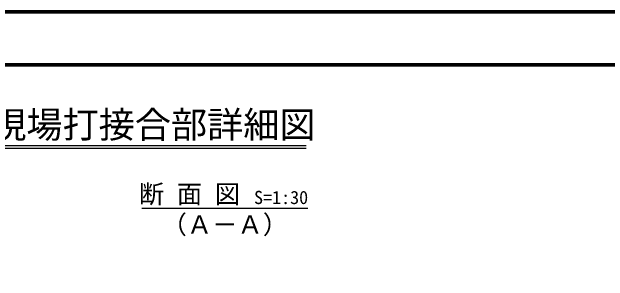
# Model space of a CAD drawing. Header units: millimetres. Extents: x 0 to 25230, y 0 to 17820.
# Drawn here: x 11733 to 18482, y 14770 to 17820 of the extents above; entities that cross this region are included whole.
import ezdxf
from ezdxf.enums import TextEntityAlignment as Align

# ---------------------------------------------------------------- set-up
doc = ezdxf.new("R2010")
doc.units = ezdxf.units.MM
doc.header["$LTSCALE"] = 30
doc.layers.add('0タイトル', color=7, linetype='Continuous', lineweight=13)
doc.layers.add('D-TTL', color=2, linetype='Continuous', lineweight=50)
doc.styles.add('文字', font='MS Gothic.ttf')

msp = doc.modelspace()

# ---------------------------------------------------------------- linework, layer by layer
at = {"layer": '0タイトル'}
for p, q in [((10165, 16307.03), (15065, 16307.03)), ((10165, 16277.03), (15065, 16277.03)), ((15082.89, 15591.01), (13203.9, 15591.01))]:
    msp.add_line(p, q, dxfattribs=at)
at = {"layer": 'D-TTL'}
for points in [[(0, 0), (25230, 0), (25230, 17820), (0, 17820)], [(600, 600), (24630, 600), (24630, 17220), (600, 17220)]]:
    msp.add_lwpolyline(points, close=True, dxfattribs=at)

# ---------------------------------------------------------------- texts
at = {"layer": '0タイトル', "style": '文字'}
for s, height, p in [('川表側現場打接合部詳細図', 300, (10259.92, 16392.03)), ('断 面 図', 210, (13170.29, 15651.8)), ('S=1:30', 150, (14474.17, 15642.42))]:
    msp.add_text(s, height=height, dxfattribs=at).set_placement(p)
msp.add_text('（Ａ－Ａ）', height=210, dxfattribs=at).set_placement((14143.4, 15305.32), align=Align.CENTER)

doc.saveas('drawing.dxf')
